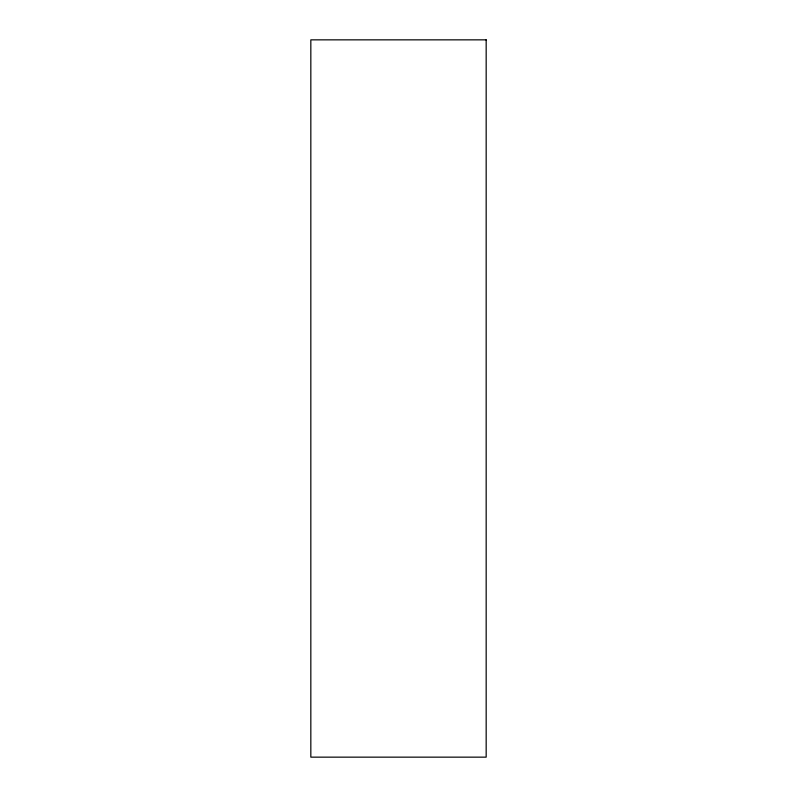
<?xml version="1.0" encoding="UTF-8"?>
<svg xmlns="http://www.w3.org/2000/svg" width="797" height="797" viewBox="0 0 797 797"><rect width="100%" height="100%" fill="white"/><g stroke="black" fill="none" stroke-linecap="round" stroke-linejoin="round"><path stroke-width="1.2" d="M486.17 39.85L310.83 39.85L310.83 757.15L486.17 757.15L486.17 39.85"/></g></svg>
